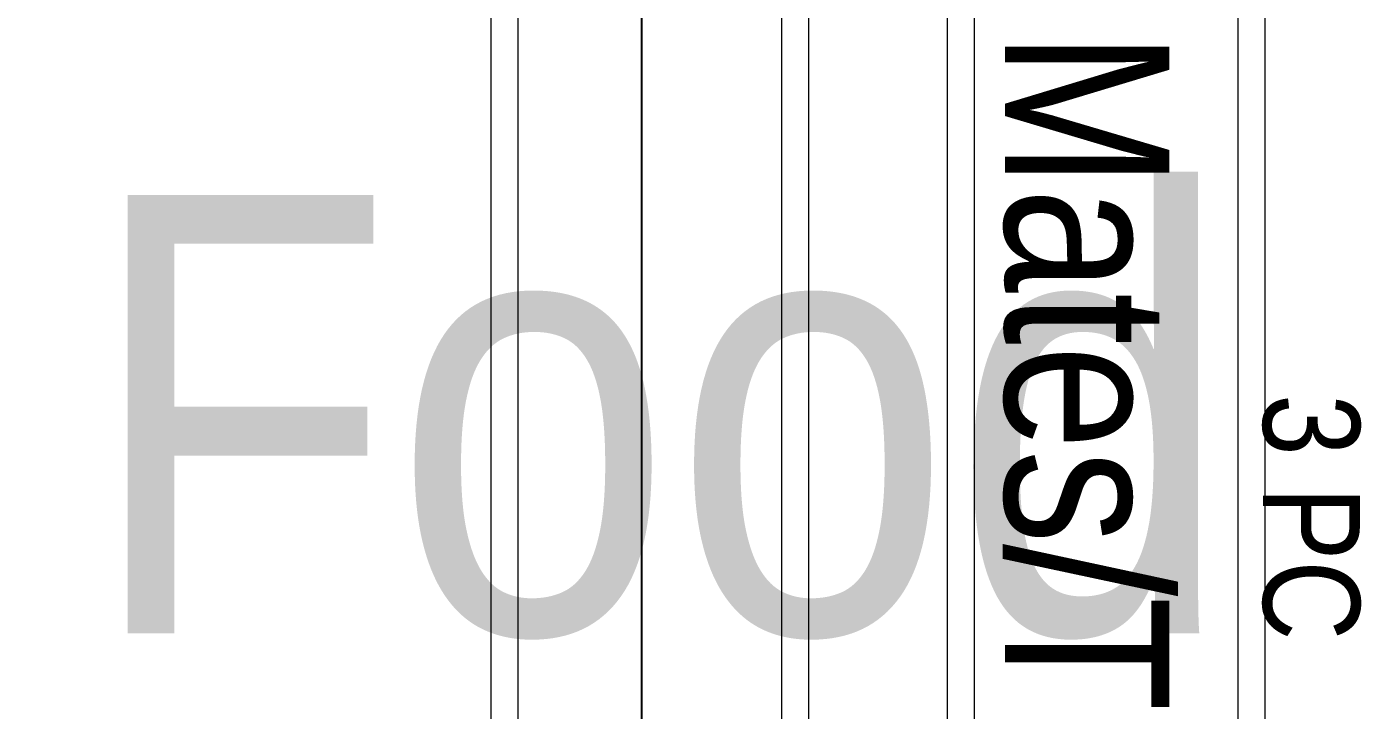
# Model space of a CAD drawing. Header units: metres. Extents: x 0 to 8715937, y -236336 to 216.
# Drawn here: x 133.525 to 135.961, y 79.052 to 80.3 of the extents above; entities that cross this region are included whole.
import ezdxf

# ---------------------------------------------------------------- set-up
doc = ezdxf.new("R2010")
doc.units = ezdxf.units.M
doc.header["$MEASUREMENT"] = 0
doc.linetypes.add('ACAD_ISO10W100', pattern=[18, 12, -3, 0, -3])
for name, color, linetype in [('0-BLOCK-EQUIPAMIENTO', 7, 'Continuous'), ('0-BLOCK-ESTRUCTURA', 7, 'Continuous'), ('AAA CONECT', 3, 'Continuous'), ('AAA LARG', 1, 'Continuous'), ('EJES', 251, 'ACAD_ISO10W100'), ('TEXTO', 7, 'Continuous')]:
    doc.layers.add(name, color=color, linetype=linetype)
doc.styles.add('AR', font='arial.ttf')

# ---------------------------------------------------------------- blocks, each defined once
blk = doc.blocks.new('DPM-ESTRUCTURA')
at = {"layer": 'EJES', "ltscale": 0.4}
blk.add_line((46.9278, 41.5801), (46.9278, 112.3301), dxfattribs=at)
blk = doc.blocks.new('larguero 2.3')
at = {"layer": 'AAA LARG', "lineweight": 5}
for p, q in [((-0.0196, 0.0274), (-0.0189, 0.0305)), ((0, 0.0232), (-0.0196, 0.0274)), ((-0.0189, 0.0305), (0.0032, 0.0258)), ((0.0032, 0.0258), (0.0032, -0.0032)), ((-0.0568, -0.0032), (-0.0568, 0)), ((-0.0568, 0), (0, 0)), ((0, 0), (0, 0.0232)), ((-0.0518, -0.0032), (-0.0568, -0.0032)), ((-0.0018, -0.0032), (-0.0518, -0.0032)), ((-0.0518, -0.0032), (-0.0518, -2.2932)), ((-0.0018, -2.2932), (-0.0018, -0.0032)), ((0.0032, -0.0032), (-0.0018, -0.0032)), ((-0.0518, -2.2932), (-0.0568, -2.2932)), ((-0.0568, -2.2932), (-0.0568, -2.2964)), ((-0.0568, -2.2964), (-0.0002, -2.2962)), ((0.0032, -2.2932), (-0.0518, -2.2932)), ((-0.0002, -2.2962), (0, -2.3196)), ((0.0032, -2.3222), (0.0032, -2.2932)), ((0, -2.3196), (-0.0196, -2.3238)), ((-0.0196, -2.3238), (-0.0189, -2.3269)), ((-0.0189, -2.3269), (0.0032, -2.3222))]:
    blk.add_line(p, q, dxfattribs=at)
blk = doc.blocks.new('DPM-EQUIPAMIENTO')
at = {"layer": 'AAA CONECT', "rotation": 180}
for p in [(46.65, 78.0537), (47.4828, 78.0537)]:
    blk.add_blockref('larguero 2.3', p, dxfattribs=at)
at = {"layer": 'AAA CONECT'}
for p in [(47.2344, 80.3512), (48.0671, 80.3512)]:
    blk.add_blockref('larguero 2.3', p, dxfattribs=at)

msp = doc.modelspace()

# ---------------------------------------------------------------- linework, layer by layer
at = {"layer": 'AAA LARG', "lineweight": 5}
for p, q in [((134.9026, 80.348), (134.9026, 78.058)), ((134.9526, 78.058), (134.9526, 80.348)), ((135.7353, 80.348), (135.7353, 78.058)), ((135.7853, 78.058), (135.7853, 80.348)), ((134.3718, 80.3469), (134.3718, 78.0569)), ((134.4218, 78.0569), (134.4218, 80.3469)), ((135.2046, 80.3469), (135.2046, 78.0569)), ((135.2546, 78.0569), (135.2546, 80.3469))]:
    msp.add_line(p, q, dxfattribs=at)

# ---------------------------------------------------------------- block references
at = {"layer": '0-BLOCK-EQUIPAMIENTO'}
msp.add_blockref('DPM-EQUIPAMIENTO', (87.72, 0), dxfattribs=at)
at = {"layer": '0-BLOCK-ESTRUCTURA', "ltscale": 0.1}
msp.add_blockref('DPM-ESTRUCTURA', (87.72, 0), dxfattribs=at)

# ---------------------------------------------------------------- texts
at = {"layer": 'TEXTO', "ltscale": 0.1, "attachment_point": 1, "rotation": 270, "style": 'AR'}
for s, insert, char_height in [('\\pi0.96174;{\\fArial Narrow|b0|i0|c0|p34;Mates/Termos}', (135.6103, 81.2533), 0.300033), ('{\\fArial Narrow|b0|i0|c0|p34;3 PC}', (135.9579, 79.6289), 0.176497)]:
    msp.add_mtext_dynamic_manual_height_columns(s, width=4.08123, gutter_width=12.5, heights=[0], dxfattribs=dict(at, insert=insert, char_height=char_height))
at = {"layer": 'TEXTO', "ltscale": 0.1, "insert": (130.9994, 79.9925), "char_height": 0.800392, "attachment_point": 1, "style": 'AR'}
msp.add_mtext_dynamic_manual_height_columns('\\pi0.69847;{\\fArial Narrow|b0|i0|c0|p34;Non Food\\P\\pi0.51448;297.54 m2}', width=5.288078, gutter_width=12.5, heights=[0], dxfattribs=at)

doc.saveas('drawing.dxf')
